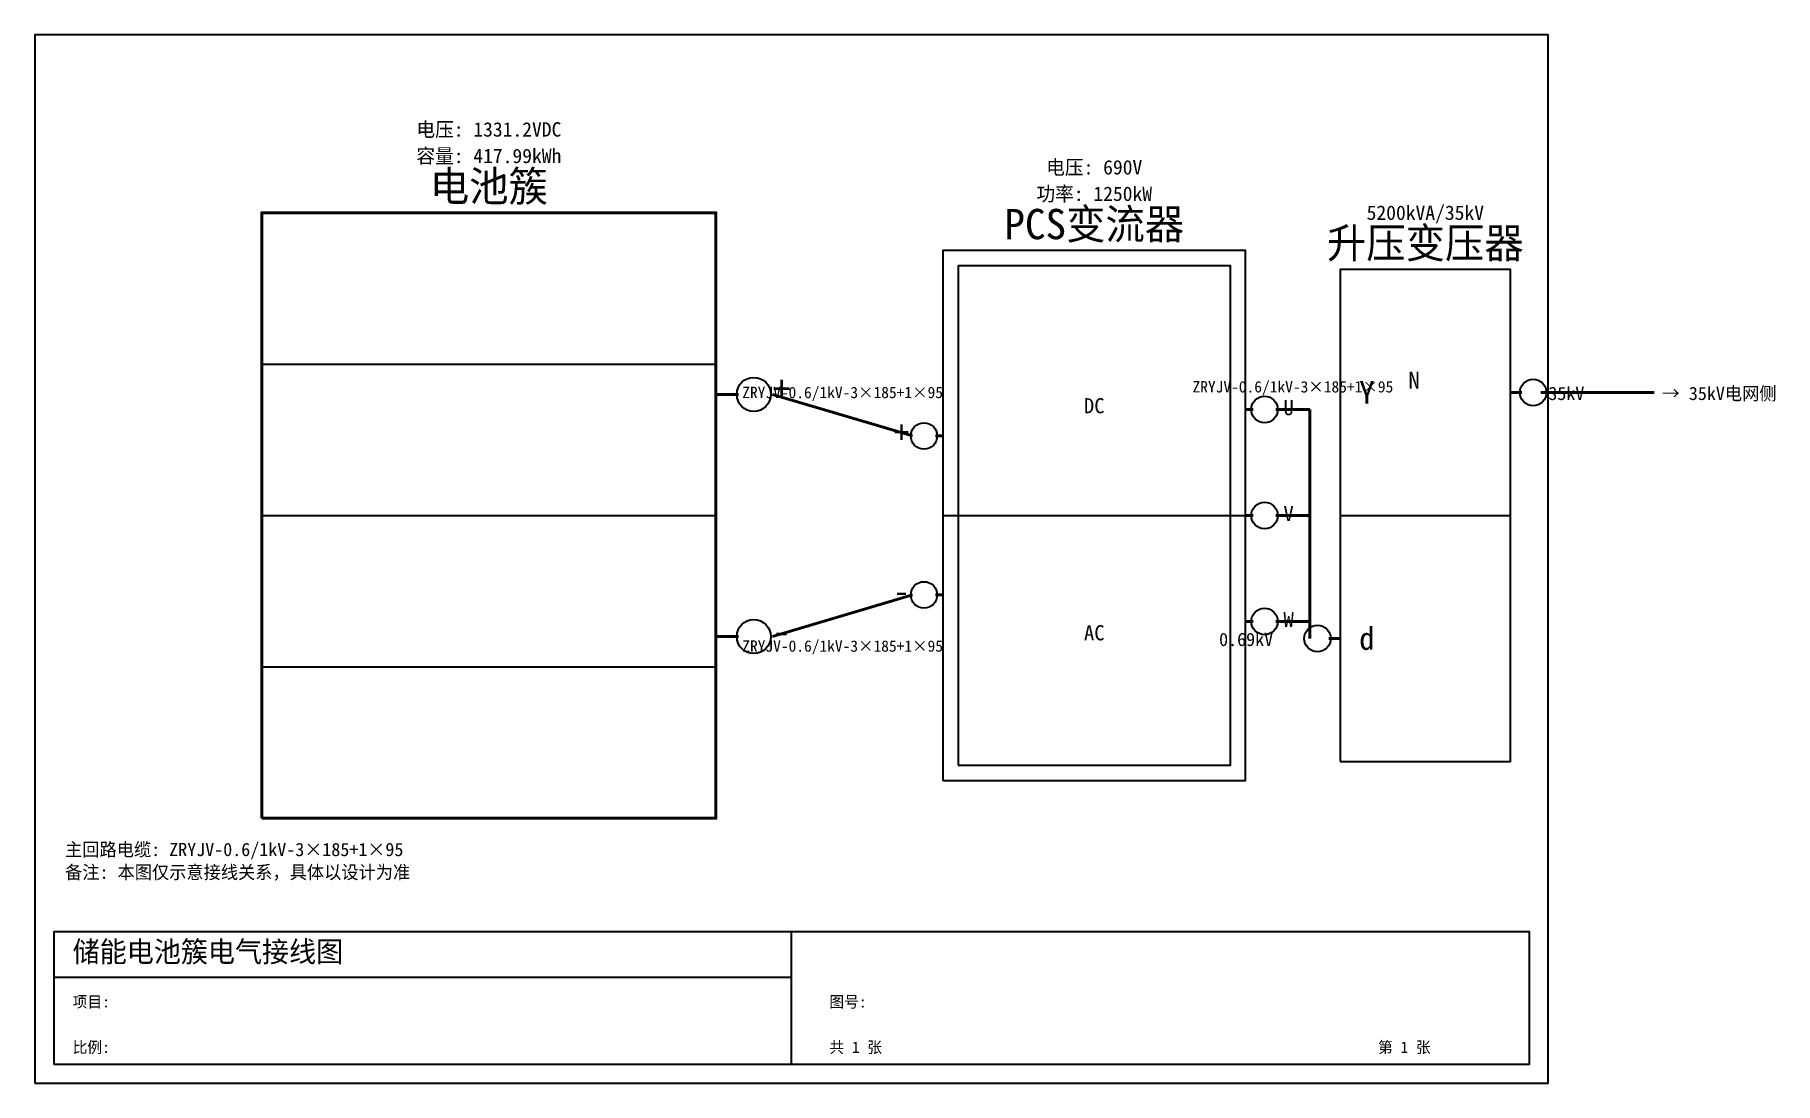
# Model space of a CAD drawing. Header units: millimetres. Extents: x 10 to 470, y 10 to 287.
import ezdxf
from ezdxf.enums import TextEntityAlignment as Align

# ---------------------------------------------------------------- set-up
doc = ezdxf.new("R2010")
doc.units = ezdxf.units.MM
for name, color, linetype, lineweight in [('S-25TXT', 7, 'Continuous', 13), ('SYMBOL', 1, 'Continuous', 35), ('粗实线', 3, 'Continuous', 50)]:
    doc.layers.add(name, color=color, linetype=linetype, lineweight=lineweight)

msp = doc.modelspace()

# ---------------------------------------------------------------- linework, layer by layer
at = {"layer": 'SYMBOL'}
for p, q in [((70, 200), (190, 200)), ((70, 160), (190, 160)), ((250, 160), (330, 160)), ((355, 160), (400, 160)), ((70, 120), (190, 120)), ((210, 15), (210, 50)), ((15, 38), (210, 38))]:
    msp.add_line(p, q, dxfattribs=at)
for points in [[(10, 10), (410, 10), (410, 287), (10, 287), (10, 10)], [(250, 90), (330, 90), (330, 230), (250, 230), (250, 90)], [(254, 94), (326, 94), (326, 226), (254, 226), (254, 94)], [(355, 95), (400, 95), (400, 225), (355, 225), (355, 95)], [(15, 15), (405, 15), (405, 50), (15, 50), (15, 15)]]:
    msp.add_lwpolyline(points, close=True, dxfattribs=at)
for centre, radius in [((200, 192), 4.5), ((406, 192.5), 3.5), ((335, 188), 3.5), ((245, 181), 3.5), ((335, 160), 3.5), ((245, 139), 3.5), ((335, 132), 3.5), ((200, 128), 4.5), ((349, 127.5), 3.5)]:
    msp.add_circle(centre, radius, dxfattribs=at)
at = {"layer": '粗实线'}
for p, q in [((190, 192), (196, 192)), ((205, 192), (242, 181)), ((400, 192.5), (403, 192.5)), ((408, 192.5), (438, 192.5)), ((330, 188), (332, 188)), ((338, 188), (347, 188)), ((347, 188), (347, 127.5)), ((250, 181), (248, 181)), ((330, 160), (332, 160)), ((338, 160), (347, 160)), ((347, 160), (347, 127.5)), ((205, 128), (242, 139)), ((250, 139), (248, 139)), ((330, 132), (332, 132)), ((338, 132), (347, 132)), ((347, 132), (347, 127.5)), ((190, 128), (196, 128)), ((355, 127.5), (352, 127.5))]:
    msp.add_line(p, q, dxfattribs=at)
msp.add_lwpolyline([(70, 80), (190, 80), (190, 240), (70, 240), (70, 80)], close=True, dxfattribs=at)

# ---------------------------------------------------------------- texts
at = {"layer": 'S-25TXT', "color": 7}
for s, height, p in [('电压: 1331.2VDC', 3.8, (130, 262)), ('容量: 417.99kWh', 3.8, (130, 255)), ('电压: 690V', 3.8, (290, 252)), ('电池簇', 8, (130, 247)), ('功率: 1250kW', 3.8, (290, 245)), ('PCS变流器', 8, (290, 237)), ('5200kVA/35kV', 3.8, (377.5, 240)), ('升压变压器', 8, (377.5, 232))]:
    msp.add_text(s, height=height, dxfattribs=at).set_placement(p, align=Align.MIDDLE_CENTER)
at = {"layer": 'S-25TXT', "color": 1}
for s, height, p in [('N', 4.5, (373, 193.5)), ('+', 7, (205, 190)), ('Y', 6, (360, 189.5)), ('+', 6, (237, 179)), ('-', 6, (237, 137)), ('-', 7, (205, 126)), ('d', 6, (360, 124.5))]:
    msp.add_text(s, height=height, dxfattribs=at).set_placement(p)
at = {"layer": 'S-25TXT', "color": 3}
for p in [(223.5, 192.5), (342.5, 194), (223.5, 125.5)]:
    msp.add_text('ZRYJV-0.6/1kV-3×185+1×95', height=3, dxfattribs=at).set_placement(p, align=Align.MIDDLE_CENTER)
at = {"layer": 'S-25TXT', "color": 7}
for s, height, p in [('35kV', 3.5, (410, 190.5)), ('→ 35kV电网侧', 3.5, (440, 190.5)), ('U', 4, (340, 186.5)), ('V', 4, (340, 158.5)), ('W', 4, (340, 130.5)), ('0.69kV', 3.5, (323, 125.5)), ('主回路电缆: ZRYJV-0.6/1kV-3×185+1×95', 3.5, (18, 70)), ('备注: 本图仅示意接线关系，具体以设计为准', 3.5, (18, 64)), ('储能电池簇电气接线图', 5.5, (20, 42)), ('项目:', 3, (20, 30)), ('图号:', 3, (220, 30)), ('比例:', 3, (20, 18)), ('共 1 张', 3, (220, 18)), ('第 1 张', 3, (365, 18))]:
    msp.add_text(s, height=height, dxfattribs=at).set_placement(p)
at = {"layer": 'S-25TXT', "color": 2}
for s, p in [('DC', (290, 189)), ('AC', (290, 129))]:
    msp.add_text(s, height=4, dxfattribs=at).set_placement(p, align=Align.MIDDLE_CENTER)

doc.saveas('drawing.dxf')
